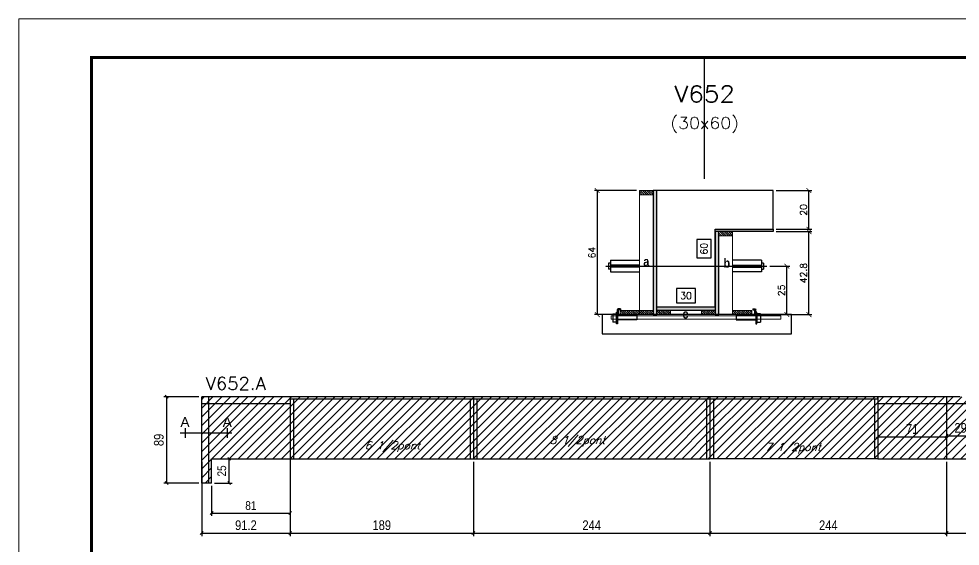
# Model space of a CAD drawing. Extents: x -20960 to -5926, y -2106 to 21915.
# Drawn here: x -10622 to -9651, y 7588 to 8132 of the extents above; entities that cross this region are included whole.
import ezdxf
from ezdxf.enums import TextEntityAlignment as Align

# ---------------------------------------------------------------- set-up
doc = ezdxf.new("R2010")
doc.units = 0
doc.linetypes.add('DASHED', pattern=[0.75, 0.5, -0.25])
doc.linetypes.add('HIDDEN', pattern=[0.375, 0.25, -0.125])
for name, color, linetype in [('barrote', 251, 'Continuous'), ('COTA', 241, 'Continuous'), ('Cota Seção (2x)', 4, 'Continuous'), ('detalhes', 4, 'Continuous'), ('Painéis', 200, 'Continuous'), ('presilha', 1, 'Continuous'), ('Reaproveitamento', 251, 'Continuous'), ('SARR_2.2x7', 40, 'Continuous'), ('SARR_3.5x7', 81, 'Continuous'), ('TENSOR', 3, 'Continuous'), ('texto', 7, 'Continuous'), ('Texto de Titulo', 7, 'Continuous'), ('Texto Qtd Sarr', 242, 'Continuous')]:
    doc.layers.add(name, color=color, linetype=linetype)
for name, color, linetype, lineweight in [('CONCRETO', 251, 'Continuous', 25), ('Folhas', 255, 'Continuous', 9), ('Hachura', 251, 'Continuous', 9), ('Madeira', 126, 'Continuous', 18), ('SARRAFO DE PRESSAO', 251, 'DASHED', 9), ('SCO-___-LAJ', 2, 'Continuous', 0), ('Texto Seção', 7, 'Continuous', 15)]:
    doc.layers.add(name, color=color, linetype=linetype, lineweight=lineweight)
doc.styles.add('ARIAL', font='arial.ttf')
doc.styles.add('COTA TECNICA', font='techl___.ttf', dxfattribs={"height": 10})
doc.styles.add('COTA TECNICA-50', font='techl___.ttf', dxfattribs={"height": 9})
doc.styles.add('REGUA-120', font='ROMANS.shx', dxfattribs={"height": 15})
doc.styles.add('Romans', font='romans.shx')
doc.styles.add('TECNICA', font='techb___.ttf', dxfattribs={"height": 10})
doc.dimstyles.new('COTA PAINEL-50', dxfattribs={"dimtxt": 9, "dimasz": 3, "dimexe": 3, "dimexo": 3, "dimgap": 3, "dimtad": 1, "dimdec": 1, "dimzin": 12, "dimdsep": 46, "dimtxsty": 'COTA TECNICA-50', "dimblk1": 'OBLIQUE', "dimblk2": 'OBLIQUE', "dimsah": 1, "dimcen": 0.9, "dimclrd": 4, "dimclre": 4, "dimclrt": 240, "dimadec": 1, "dimazin": 3, "dimtfac": 1, "dimtdec": 1, "dimtmove": 0, "dimatfit": 3, "dimfxl": 1, "dimtolj": 1, "dimtzin": 12, "dimarcsym": 0})
doc.dimstyles.new('Cota Seção (2x)', dxfattribs={"dimtxt": 7, "dimasz": 5, "dimexe": 3, "dimexo": 3, "dimgap": 2, "dimtad": 3, "dimdec": 1, "dimlfac": 0.5, "dimzin": 12, "dimdsep": 46, "dimtxsty": 'Romans', "dimblk": 'ARCHTICK', "dimcen": 0, "dimclrd": 4, "dimclre": 4, "dimclrt": 1, "dimadec": 1, "dimazin": 3, "dimtfac": 1, "dimtdec": 1, "dimtmove": 0, "dimatfit": 3, "dimldrblk": 'OBLIQUE', "dimfxl": 1, "dimtolj": 1, "dimtzin": 12, "dimarcsym": 0})
doc.dimstyles.new('Cota Seção interna', dxfattribs={"dimtxt": 7, "dimasz": 6, "dimexe": 0.18, "dimexo": 2, "dimgap": -4, "dimtad": 3, "dimdec": 1, "dimlfac": 0.5, "dimzin": 12, "dimdsep": 46, "dimtxsty": 'Romans', "dimblk": 'ARCHTICK', "dimcen": 0.09, "dimse1": 1, "dimse2": 1, "dimsd1": 1, "dimsd2": 1, "dimclrd": 180, "dimclre": 5, "dimclrt": 1, "dimadec": 0, "dimazin": 3, "dimtfac": 1, "dimtdec": 1, "dimtofl": 0, "dimtmove": 0, "dimatfit": 3, "dimldrblk": 'ARCHTICK', "dimfxl": 1, "dimtolj": 1, "dimtzin": 0, "dimarcsym": 0})
doc.dimstyles.new('PAINEL', dxfattribs={"dimtxt": 10, "dimasz": 3, "dimexe": 3, "dimexo": 3, "dimgap": 3, "dimtad": 1, "dimdec": 1, "dimzin": 12, "dimdsep": 46, "dimtxsty": 'COTA TECNICA', "dimblk1": 'OBLIQUE', "dimblk2": 'OBLIQUE', "dimsah": 1, "dimcen": 0.9, "dimclrd": 4, "dimclre": 4, "dimclrt": 240, "dimadec": 1, "dimazin": 3, "dimtfac": 1, "dimtdec": 1, "dimtmove": 0, "dimatfit": 3, "dimfxl": 1, "dimtolj": 1, "dimtzin": 12, "dimarcsym": 0})
pattern_1 = [(45, (6116.408, 8879.582), (-4.490128, 4.490128), [])]
pattern_2 = [(315, (12923.8861, -352.3202), (1.12253202, 1.12253202), [])]

# ---------------------------------------------------------------- blocks, each defined once
blk = doc.blocks.new('9999999999')
at = {"layer": 'Folhas'}
blk.add_lwpolyline([(98138.98, 34190.21), (99623.98, 34190.21), (99623.98, 35240.21), (98138.98, 35240.21)], close=True, dxfattribs=at)
at = {"layer": 'Folhas', "color": 30, "const_width": 3}
blk.add_lwpolyline([(98213.98, 34230.21), (99583.98, 34230.21), (99583.98, 35200.21), (98213.98, 35200.21)], close=True, dxfattribs=at)
blk = doc.blocks.new('_Oblique')
at = {"color": 0, "linetype": 'ByBlock', "lineweight": -2}
blk.add_line((-0.5, -0.5), (0.5, 0.5), dxfattribs=at)
blk = doc.blocks.new('*D1788')
at = {"layer": 'COTA', "color": 4, "linetype": 'ByBlock', "lineweight": -2, "transparency": 16777216}
for p, q in [((-9665.21, 7675.54), (-9665.21, 7598.91)), ((-9421.21, 7675.54), (-9421.21, 7598.91)), ((-9665.21, 7601.91), (-9421.21, 7601.91))]:
    blk.add_line(p, q, dxfattribs=at)
at = {"layer": 'Defpoints', "color": 0, "linetype": 'ByBlock', "transparency": 16777216}
for p in [(-9665.21, 7678.54), (-9421.21, 7678.54), (-9421.21, 7601.91)]:
    blk.add_point(p, dxfattribs=at)
at = {"layer": 'COTA', "color": 4, "linetype": 'ByBlock', "lineweight": -2, "transparency": 16777216, "xscale": 3, "yscale": 3, "zscale": 3, "rotation": 180}
blk.add_blockref('_Oblique', (-9665.21, 7601.91), dxfattribs=at)
at = {"layer": 'COTA', "color": 4, "linetype": 'ByBlock', "lineweight": -2, "transparency": 16777216, "xscale": 3, "yscale": 3, "zscale": 3}
blk.add_blockref('_Oblique', (-9421.21, 7601.91), dxfattribs=at)
at = {"layer": 'COTA', "color": 240, "linetype": 'ByBlock', "transparency": 16777216, "insert": (-9543.21, 7609.98), "char_height": 10, "attachment_point": 5, "style": 'COTA TECNICA'}
blk.add_mtext('\\A1;244', dxfattribs=at)
blk = doc.blocks.new('*D1811')
at = {"layer": 'COTA', "color": 4, "linetype": 'ByBlock', "lineweight": -2, "transparency": 16777216}
for p, q in [((-9909.21, 7675.54), (-9909.21, 7598.91)), ((-9665.21, 7675.54), (-9665.21, 7598.91)), ((-9909.21, 7601.91), (-9665.21, 7601.91))]:
    blk.add_line(p, q, dxfattribs=at)
at = {"layer": 'Defpoints', "color": 0, "linetype": 'ByBlock', "transparency": 16777216}
for p in [(-9909.21, 7678.54), (-9665.21, 7678.54), (-9665.21, 7601.91)]:
    blk.add_point(p, dxfattribs=at)
at = {"layer": 'COTA', "color": 4, "linetype": 'ByBlock', "lineweight": -2, "transparency": 16777216, "xscale": 3, "yscale": 3, "zscale": 3, "rotation": 180}
blk.add_blockref('_Oblique', (-9909.21, 7601.91), dxfattribs=at)
at = {"layer": 'COTA', "color": 4, "linetype": 'ByBlock', "lineweight": -2, "transparency": 16777216, "xscale": 3, "yscale": 3, "zscale": 3}
blk.add_blockref('_Oblique', (-9665.21, 7601.91), dxfattribs=at)
at = {"layer": 'COTA', "color": 240, "linetype": 'ByBlock', "transparency": 16777216, "insert": (-9787.21, 7609.98), "char_height": 10, "attachment_point": 5, "style": 'COTA TECNICA'}
blk.add_mtext('\\A1;244', dxfattribs=at)
blk = doc.blocks.new('*D1812')
at = {"layer": 'COTA', "color": 4, "linetype": 'ByBlock', "lineweight": -2, "transparency": 16777216}
for p, q in [((-9736.21, 7706.44), (-9736.21, 7698.22)), ((-9736.21, 7701.22), (-9665.21, 7701.22)), ((-9665.21, 7707.54), (-9665.21, 7698.22))]:
    blk.add_line(p, q, dxfattribs=at)
at = {"layer": 'Defpoints', "color": 0, "linetype": 'ByBlock', "transparency": 16777216}
for p in [(-9736.21, 7709.44), (-9665.21, 7710.54), (-9665.21, 7701.22)]:
    blk.add_point(p, dxfattribs=at)
at = {"layer": 'COTA', "color": 4, "linetype": 'ByBlock', "lineweight": -2, "transparency": 16777216, "xscale": 3, "yscale": 3, "zscale": 3, "rotation": 180}
blk.add_blockref('_Oblique', (-9736.21, 7701.22), dxfattribs=at)
at = {"layer": 'COTA', "color": 4, "linetype": 'ByBlock', "lineweight": -2, "transparency": 16777216, "xscale": 3, "yscale": 3, "zscale": 3}
blk.add_blockref('_Oblique', (-9665.21, 7701.22), dxfattribs=at)
at = {"layer": 'COTA', "color": 240, "linetype": 'ByBlock', "transparency": 16777216, "insert": (-9700.71, 7709.29), "char_height": 10, "attachment_point": 5, "style": 'COTA TECNICA'}
blk.add_mtext('\\A1;71', dxfattribs=at)
blk = doc.blocks.new('*D1813')
at = {"layer": 'COTA', "color": 4, "linetype": 'ByBlock', "lineweight": -2, "transparency": 16777216}
for p, q in [((-9665.21, 7707.54), (-9665.21, 7699.32)), ((-9665.21, 7702.32), (-9636.21, 7702.32)), ((-9636.21, 7707.54), (-9636.21, 7699.32))]:
    blk.add_line(p, q, dxfattribs=at)
at = {"layer": 'Defpoints', "color": 0, "linetype": 'ByBlock', "transparency": 16777216}
for p in [(-9665.21, 7710.54), (-9636.21, 7710.54), (-9636.21, 7702.32)]:
    blk.add_point(p, dxfattribs=at)
at = {"layer": 'COTA', "color": 4, "linetype": 'ByBlock', "lineweight": -2, "transparency": 16777216, "xscale": 3, "yscale": 3, "zscale": 3, "rotation": 180}
blk.add_blockref('_Oblique', (-9665.21, 7702.32), dxfattribs=at)
at = {"layer": 'COTA', "color": 4, "linetype": 'ByBlock', "lineweight": -2, "transparency": 16777216, "xscale": 3, "yscale": 3, "zscale": 3}
blk.add_blockref('_Oblique', (-9636.21, 7702.32), dxfattribs=at)
at = {"layer": 'COTA', "color": 240, "linetype": 'ByBlock', "transparency": 16777216, "insert": (-9650.71, 7710.4), "char_height": 10, "attachment_point": 5, "style": 'COTA TECNICA'}
blk.add_mtext('\\A1;29', dxfattribs=at)
blk = doc.blocks.new('_ArchTick')
at = {"color": 0, "linetype": 'ByBlock', "const_width": 0.15}
blk.add_lwpolyline([(-0.5, -0.5), (0.5, 0.5)], dxfattribs=at)
blk = doc.blocks.new('*D1789')
at = {"layer": 'COTA', "color": 4, "lineweight": -2, "transparency": 16777216}
for p, q in [((-9840.94, 7912.92), (-9804.22, 7912.92)), ((-9807.22, 7827.32), (-9807.22, 7912.92)), ((-9858.54, 7827.32), (-9804.22, 7827.32))]:
    blk.add_line(p, q, dxfattribs=at)
at = {"layer": 'Defpoints', "color": 0, "transparency": 16777216}
for p in [(-9843.94, 7912.92), (-9807.22, 7912.92), (-9861.54, 7827.32)]:
    blk.add_point(p, dxfattribs=at)
at = {"layer": 'COTA', "color": 4, "lineweight": -2, "transparency": 16777216, "xscale": 5, "yscale": 5, "zscale": 5}
for p, rotation in [((-9807.22, 7912.92), 90), ((-9807.22, 7827.32), 270)]:
    blk.add_blockref('_ArchTick', p, dxfattribs=dict(at, rotation=rotation))
at = {"layer": 'COTA', "color": 1, "transparency": 16777216, "insert": (-9812.72, 7870.12), "char_height": 7, "attachment_point": 5, "rotation": 90, "style": 'Romans'}
blk.add_mtext('\\A1;42.8', dxfattribs=at)
blk = doc.blocks.new('*D1790')
at = {"layer": 'COTA', "color": 4, "lineweight": -2, "transparency": 16777216}
for p, q in [((-9840.94, 7955.32), (-9804.22, 7955.32)), ((-9807.22, 7915.32), (-9807.22, 7955.32)), ((-9840.94, 7915.32), (-9804.22, 7915.32))]:
    blk.add_line(p, q, dxfattribs=at)
at = {"layer": 'Defpoints', "color": 0, "transparency": 16777216}
for p in [(-9843.94, 7955.32), (-9807.22, 7955.32), (-9843.94, 7915.32)]:
    blk.add_point(p, dxfattribs=at)
at = {"layer": 'COTA', "color": 4, "lineweight": -2, "transparency": 16777216, "xscale": 5, "yscale": 5, "zscale": 5}
for p, rotation in [((-9807.22, 7955.32), 90), ((-9807.22, 7915.32), 270)]:
    blk.add_blockref('_ArchTick', p, dxfattribs=dict(at, rotation=rotation))
at = {"layer": 'COTA', "color": 1, "transparency": 16777216, "insert": (-9812.72, 7935.32), "char_height": 7, "attachment_point": 5, "rotation": 90, "style": 'Romans'}
blk.add_mtext('\\A1;20', dxfattribs=at)
blk = doc.blocks.new('*D1791')
at = {"layer": 'Cota Seção (2x)', "color": 180, "lineweight": -2, "transparency": 16777216}
for p, q in [((-9907.94, 7904.82), (-9922.94, 7904.82)), ((-9922.94, 7904.82), (-9922.94, 7885.82)), ((-9907.94, 7885.82), (-9907.94, 7904.82)), ((-9922.94, 7885.82), (-9907.94, 7885.82))]:
    blk.add_line(p, q, dxfattribs=at)
at = {"layer": 'Defpoints', "color": 0, "transparency": 16777216}
for p in [(-9903.94, 7955.32), (-9903.94, 7955.32), (-9903.94, 7835.32)]:
    blk.add_point(p, dxfattribs=at)
at = {"layer": 'Cota Seção (2x)', "color": 1, "transparency": 16777216, "insert": (-9915.44, 7895.32), "char_height": 7, "attachment_point": 5, "rotation": 90, "style": 'Romans'}
blk.add_mtext('\\A1;60', dxfattribs=at)
blk = doc.blocks.new('PRESILHA METÁLICA 1')
at = {"layer": 'presilha'}
for p, q in [((6, 15.5), (7.5, 15.5)), ((6, -2.5), (6, 15.5)), ((7.5, 10.6), (7.5, 19.9)), ((7.5, 15.5), (7.5, -2.5)), ((12, 21), (8.6, 21)), ((9, 11.6), (9, 18.9)), ((12, 19.5), (9.6, 19.5)), ((12, 21), (12, 19.5)), ((0, 13), (6, 13)), ((0, 13), (0, 0)), ((6, 0), (0, 0)), ((6, 13), (6, 0)), ((37.5, 4.1), (7.5, 4.1)), ((37.5, 11), (9.6, 11)), ((37.5, 11), (37.5, 4.1)), ((7.5, -2.5), (6, -2.5))]:
    blk.add_line(p, q, dxfattribs=at)
for centre, radius, start, end in [((8.6, 19.9), 1.14, 90, 180), ((9.6, 18.9), 0.57, 90, 180), ((9.6, 11.6), 0.57, 180, 270)]:
    blk.add_arc(centre, radius, start, end, dxfattribs=at)
blk = doc.blocks.new('*D1792')
at = {"layer": 'Cota Seção (2x)', "color": 180, "lineweight": -2, "transparency": 16777216}
for p, q in [((-9924.27, 7854.32), (-9943.6, 7854.32)), ((-9943.6, 7854.32), (-9943.6, 7839.32)), ((-9924.27, 7839.32), (-9924.27, 7854.32)), ((-9943.6, 7839.32), (-9924.27, 7839.32))]:
    blk.add_line(p, q, dxfattribs=at)
at = {"layer": 'Defpoints', "color": 0, "transparency": 16777216}
for p in [(-9963.93, 7835.32), (-9903.94, 7835.32), (-9903.94, 7827.32)]:
    blk.add_point(p, dxfattribs=at)
at = {"layer": 'Cota Seção (2x)', "color": 1, "transparency": 16777216, "insert": (-9933.93, 7846.82), "char_height": 7, "attachment_point": 5, "style": 'Romans'}
blk.add_mtext('\\A1;30', dxfattribs=at)
blk = doc.blocks.new('*D1814')
at = {"layer": 'COTA', "color": 4, "lineweight": -2, "transparency": 16777216}
for p, q in [((-9984.93, 7955.32), (-10028.47, 7955.32)), ((-10025.47, 7955.32), (-10025.47, 7827.32)), ((-9984.93, 7827.32), (-10028.47, 7827.32))]:
    blk.add_line(p, q, dxfattribs=at)
at = {"layer": 'Defpoints', "color": 0, "transparency": 16777216}
for p in [(-9981.93, 7955.32), (-10025.47, 7827.32), (-9981.93, 7827.32)]:
    blk.add_point(p, dxfattribs=at)
at = {"layer": 'COTA', "color": 4, "lineweight": -2, "transparency": 16777216, "xscale": 5, "yscale": 5, "zscale": 5}
for p, rotation in [((-10025.47, 7955.32), 90), ((-10025.47, 7827.32), 270)]:
    blk.add_blockref('_ArchTick', p, dxfattribs=dict(at, rotation=rotation))
at = {"layer": 'COTA', "color": 1, "transparency": 16777216, "insert": (-10030.97, 7891.32), "char_height": 7, "attachment_point": 5, "rotation": 90, "style": 'Romans'}
blk.add_mtext('\\A1;64', dxfattribs=at)
blk = doc.blocks.new('*D1815')
at = {"layer": 'COTA', "color": 4, "lineweight": -2, "transparency": 16777216}
for p, q in [((-9847.63, 7877.37), (-9827, 7877.37)), ((-9830, 7827.32), (-9830, 7877.37)), ((-9862.94, 7827.32), (-9827, 7827.32))]:
    blk.add_line(p, q, dxfattribs=at)
at = {"layer": 'Defpoints', "color": 0, "transparency": 16777216}
for p in [(-9850.63, 7877.37), (-9830, 7877.37), (-9865.94, 7827.32)]:
    blk.add_point(p, dxfattribs=at)
at = {"layer": 'COTA', "color": 4, "lineweight": -2, "transparency": 16777216, "xscale": 5, "yscale": 5, "zscale": 5}
for p, rotation in [((-9830, 7877.37), 90), ((-9830, 7827.32), 270)]:
    blk.add_blockref('_ArchTick', p, dxfattribs=dict(at, rotation=rotation))
at = {"layer": 'COTA', "color": 1, "transparency": 16777216, "insert": (-9835.5, 7852.35), "char_height": 7, "attachment_point": 5, "rotation": 90, "style": 'Romans'}
blk.add_mtext('\\A1;25', dxfattribs=at)
blk = doc.blocks.new('titulo1')
at = {"layer": 'Defpoints', "color": 252, "linetype": 'HIDDEN', "ltscale": 2}
blk.add_line((0, 0), (0, 125), dxfattribs=at)
at = {"layer": 'Defpoints', "style": 'Romans', "oblique": 15}
blk.add_attdef('FOLHA', text='', height=10, dxfattribs=at).set_placement((0, 15.58), align=Align.MIDDLE_CENTER)
at = {"layer": 'Texto Qtd Sarr', "color": 3, "style": 'Romans', "oblique": 15}
for tag, height, p in [('TITULO', 17, (0, 71.45)), ('SEÇÃO', 12, (0, 41.55))]:
    blk.add_attdef(tag, text='', height=height, dxfattribs=at).set_placement(p, align=Align.MIDDLE_CENTER)
blk = doc.blocks.new('*D1793')
at = {"layer": 'COTA', "color": 4, "lineweight": -2, "ltscale": 25, "transparency": 16777216}
for p, q in [((-10433.41, 7675.54), (-10433.41, 7598.91)), ((-10342.21, 7675.54), (-10342.21, 7598.91)), ((-10433.41, 7601.91), (-10342.21, 7601.91))]:
    blk.add_line(p, q, dxfattribs=at)
at = {"layer": 'Defpoints', "color": 0, "ltscale": 25, "transparency": 16777216}
for p in [(-10433.41, 7678.54), (-10342.21, 7678.54), (-10342.21, 7601.91)]:
    blk.add_point(p, dxfattribs=at)
at = {"layer": 'COTA', "color": 4, "lineweight": -2, "ltscale": 25, "transparency": 16777216, "xscale": 3, "yscale": 3, "zscale": 3, "rotation": 180}
blk.add_blockref('_Oblique', (-10433.41, 7601.91), dxfattribs=at)
at = {"layer": 'COTA', "color": 4, "lineweight": -2, "ltscale": 25, "transparency": 16777216, "xscale": 3, "yscale": 3, "zscale": 3}
blk.add_blockref('_Oblique', (-10342.21, 7601.91), dxfattribs=at)
at = {"layer": 'COTA', "color": 240, "ltscale": 25, "transparency": 16777216, "insert": (-10387.81, 7609.99), "char_height": 10, "attachment_point": 5, "style": 'COTA TECNICA'}
blk.add_mtext('\\A1;91.2', dxfattribs=at)
blk = doc.blocks.new('*D1816')
at = {"layer": 'COTA', "color": 4, "lineweight": -2, "ltscale": 25, "transparency": 16777216}
for p, q in [((-10342.21, 7675.54), (-10342.21, 7598.91)), ((-10153.21, 7675.54), (-10153.21, 7598.91)), ((-10342.21, 7601.91), (-10153.21, 7601.91))]:
    blk.add_line(p, q, dxfattribs=at)
at = {"layer": 'Defpoints', "color": 0, "ltscale": 25, "transparency": 16777216}
for p in [(-10342.21, 7678.54), (-10153.21, 7678.54), (-10153.21, 7601.91)]:
    blk.add_point(p, dxfattribs=at)
at = {"layer": 'COTA', "color": 4, "lineweight": -2, "ltscale": 25, "transparency": 16777216, "xscale": 3, "yscale": 3, "zscale": 3, "rotation": 180}
blk.add_blockref('_Oblique', (-10342.21, 7601.91), dxfattribs=at)
at = {"layer": 'COTA', "color": 4, "lineweight": -2, "ltscale": 25, "transparency": 16777216, "xscale": 3, "yscale": 3, "zscale": 3}
blk.add_blockref('_Oblique', (-10153.21, 7601.91), dxfattribs=at)
at = {"layer": 'COTA', "color": 240, "ltscale": 25, "transparency": 16777216, "insert": (-10247.71, 7610.01), "char_height": 10, "attachment_point": 5, "style": 'COTA TECNICA'}
blk.add_mtext('\\A1;189', dxfattribs=at)
blk = doc.blocks.new('*D1817')
at = {"layer": 'COTA', "color": 4, "lineweight": -2, "ltscale": 25, "transparency": 16777216}
for p, q in [((-10153.21, 7675.54), (-10153.21, 7598.91)), ((-9909.21, 7675.54), (-9909.21, 7598.91)), ((-10153.21, 7601.91), (-9909.21, 7601.91))]:
    blk.add_line(p, q, dxfattribs=at)
at = {"layer": 'Defpoints', "color": 0, "ltscale": 25, "transparency": 16777216}
for p in [(-10153.21, 7678.54), (-9909.21, 7678.54), (-9909.21, 7601.91)]:
    blk.add_point(p, dxfattribs=at)
at = {"layer": 'COTA', "color": 4, "lineweight": -2, "ltscale": 25, "transparency": 16777216, "xscale": 3, "yscale": 3, "zscale": 3, "rotation": 180}
blk.add_blockref('_Oblique', (-10153.21, 7601.91), dxfattribs=at)
at = {"layer": 'COTA', "color": 4, "lineweight": -2, "ltscale": 25, "transparency": 16777216, "xscale": 3, "yscale": 3, "zscale": 3}
blk.add_blockref('_Oblique', (-9909.21, 7601.91), dxfattribs=at)
at = {"layer": 'COTA', "color": 240, "ltscale": 25, "transparency": 16777216, "insert": (-10031.21, 7609.98), "char_height": 10, "attachment_point": 5, "style": 'COTA TECNICA'}
blk.add_mtext('\\A1;244', dxfattribs=at)
blk = doc.blocks.new('*D1783')
at = {"layer": 'COTA', "color": 4, "lineweight": -2, "ltscale": 25, "transparency": 16777216}
for p, q in [((-10436.41, 7742.54), (-10472.48, 7742.54)), ((-10469.48, 7653.54), (-10469.48, 7742.54)), ((-10436.41, 7653.54), (-10472.48, 7653.54))]:
    blk.add_line(p, q, dxfattribs=at)
at = {"layer": 'Defpoints', "color": 0, "ltscale": 25, "transparency": 16777216}
for p in [(-10469.48, 7742.54), (-10433.41, 7742.54), (-10433.41, 7653.54)]:
    blk.add_point(p, dxfattribs=at)
at = {"layer": 'COTA', "color": 4, "lineweight": -2, "ltscale": 25, "transparency": 16777216, "xscale": 3, "yscale": 3, "zscale": 3}
for p, rotation in [((-10469.48, 7742.54), 90), ((-10469.48, 7653.54), 270)]:
    blk.add_blockref('_Oblique', p, dxfattribs=dict(at, rotation=rotation))
at = {"layer": 'COTA', "color": 240, "ltscale": 25, "transparency": 16777216, "insert": (-10477.58, 7698.04), "char_height": 10, "attachment_point": 5, "rotation": 90, "style": 'COTA TECNICA'}
blk.add_mtext('\\A1;89', dxfattribs=at)
blk = doc.blocks.new('*D1823')
at = {"layer": 'COTA', "color": 4, "lineweight": -2, "transparency": 16777216}
for p, q in [((-10420.21, 7678.54), (-10402.1, 7678.54)), ((-10405.1, 7653.54), (-10405.1, 7678.54)), ((-10420.21, 7653.54), (-10402.1, 7653.54))]:
    blk.add_line(p, q, dxfattribs=at)
at = {"layer": 'Defpoints', "color": 0, "transparency": 16777216}
for p in [(-10423.21, 7678.54), (-10405.1, 7678.54), (-10423.21, 7653.54)]:
    blk.add_point(p, dxfattribs=at)
at = {"layer": 'COTA', "color": 4, "lineweight": -2, "transparency": 16777216, "xscale": 3, "yscale": 3, "zscale": 3}
for p, rotation in [((-10405.1, 7678.54), 90), ((-10405.1, 7653.54), 270)]:
    blk.add_blockref('_Oblique', p, dxfattribs=dict(at, rotation=rotation))
at = {"layer": 'COTA', "color": 240, "transparency": 16777216, "insert": (-10412.69, 7666.04), "char_height": 9, "attachment_point": 5, "rotation": 90, "style": 'COTA TECNICA-50'}
blk.add_mtext('\\A1;25', dxfattribs=at)
blk = doc.blocks.new('*D1796')
at = {"layer": 'COTA', "color": 4, "lineweight": -2, "transparency": 16777216}
for p, q in [((-10342.21, 7675.54), (-10342.21, 7619.63)), ((-10423.21, 7650.54), (-10423.21, 7619.63)), ((-10423.21, 7622.63), (-10342.21, 7622.63))]:
    blk.add_line(p, q, dxfattribs=at)
at = {"layer": 'Defpoints', "color": 0, "transparency": 16777216}
for p in [(-10342.21, 7678.54), (-10423.21, 7653.54), (-10342.21, 7622.63)]:
    blk.add_point(p, dxfattribs=at)
at = {"layer": 'COTA', "color": 4, "lineweight": -2, "transparency": 16777216, "xscale": 3, "yscale": 3, "zscale": 3, "rotation": 180}
blk.add_blockref('_Oblique', (-10423.21, 7622.63), dxfattribs=at)
at = {"layer": 'COTA', "color": 4, "lineweight": -2, "transparency": 16777216, "xscale": 3, "yscale": 3, "zscale": 3}
blk.add_blockref('_Oblique', (-10342.21, 7622.63), dxfattribs=at)
at = {"layer": 'COTA', "color": 240, "transparency": 16777216, "insert": (-10382.71, 7630.22), "char_height": 9, "attachment_point": 5, "style": 'COTA TECNICA-50'}
blk.add_mtext('\\A1;81', dxfattribs=at)

msp = doc.modelspace()

# ---------------------------------------------------------------- hatches: boundary and pattern name
at = {"layer": 'Hachura'}
h = msp.add_hatch(dxfattribs=at)
h.set_pattern_fill('ANSI31', color=256, scale=0.5, angle=270, style=0)
h.set_pattern_definition(pattern_2)
h.paths.add_polyline_path([(-9981.93, 7950.92), (-9981.93, 7955.32), (-9967.93, 7955.32), (-9967.93, 7950.92)])
h = msp.add_hatch(color=256, dxfattribs=at)
h.dxf.hatch_style = 1
h.paths.add_polyline_path([(-9963.93, 7955.32), (-9967.93, 7955.32), (-9967.93, 7827.32), (-9963.93, 7827.32)])
h = msp.add_hatch(color=256, dxfattribs=at)
h.dxf.hatch_style = 1
h.paths.add_polyline_path([(-9903.94, 7912.92), (-9903.94, 7915.32), (-9843.94, 7915.32), (-9843.94, 7912.92)])
h = msp.add_hatch(color=256, dxfattribs=at)
h.dxf.hatch_style = 1
h.paths.add_polyline_path([(-9899.94, 7912.92), (-9903.94, 7912.92), (-9903.94, 7827.32), (-9899.94, 7827.32)])
h = msp.add_hatch(dxfattribs=at)
h.set_pattern_fill('ANSI31', color=256, scale=0.5, angle=270, style=0)
h.set_pattern_definition([(315, (13005.8851, -394.7202), (1.12253202, 1.12253202), [])])
h.paths.add_polyline_path([(-9899.94, 7908.52), (-9899.94, 7912.92), (-9885.94, 7912.92), (-9885.94, 7908.52)])
h = msp.add_hatch(color=256, dxfattribs=at)
h.dxf.hatch_style = 1
h.paths.add_polyline_path([(-9963.93, 7831.72), (-9963.93, 7835.32), (-9903.94, 7835.32), (-9903.94, 7831.72)])
h = msp.add_hatch(dxfattribs=at)
h.set_pattern_fill('ANSI31', color=256, scale=0.5, angle=270, style=0)
h.set_pattern_definition([(315, (12889.8861, -402.3202), (1.12253202, 1.12253202), [])])
h.paths.add_polyline_path([(-9981.93, 7827.32), (-9981.93, 7831.72), (-10001.93, 7831.72), (-10001.93, 7827.32)])
h = msp.add_hatch(dxfattribs=at)
h.set_pattern_fill('ANSI31', color=256, scale=0.5, angle=270, style=0)
h.set_pattern_definition(pattern_2)
h.paths.add_polyline_path([(-9981.93, 7831.72), (-9981.93, 7827.32), (-9967.93, 7827.32), (-9967.93, 7831.72)])
h = msp.add_hatch(dxfattribs=at)
h.set_pattern_fill('ANSI31', color=256, scale=0.5, angle=270, style=0)
h.set_pattern_definition([(315, (12992.6861, -402.3202), (1.12253202, 1.12253202), [])])
h.paths.add_polyline_path([(-9963.93, 7827.32), (-9963.93, 7831.72), (-9949.93, 7831.72), (-9949.93, 7827.32)])
h = msp.add_hatch(dxfattribs=at)
h.set_pattern_fill('ANSI31', color=256, scale=0.5, angle=270, style=0)
h.set_pattern_definition([(315, (13014.6851, -402.3202), (1.12253202, 1.12253202), [])])
h.paths.add_polyline_path([(-9903.94, 7827.32), (-9903.94, 7831.72), (-9917.94, 7831.72), (-9917.94, 7827.32)])
h = msp.add_hatch(dxfattribs=at)
h.set_pattern_fill('ANSI31', color=256, scale=0.5, angle=270, style=0)
h.set_pattern_definition([(315, (13005.8851, -402.3202), (1.12253202, 1.12253202), [])])
h.paths.add_polyline_path([(-9865.94, 7827.32), (-9865.94, 7831.72), (-9885.94, 7831.72), (-9885.94, 7827.32)])
at = {"layer": 'Reaproveitamento', "linetype": 'ByBlock'}
h = msp.add_hatch(dxfattribs=at)
h.set_pattern_fill('ANSI31', color=256, scale=2)
h.set_pattern_definition(pattern_1)
h.paths.add_polyline_path([(-10342.21, 7742.54), (-10433.41, 7742.54), (-10433.41, 7653.54), (-10423.21, 7653.54), (-10423.21, 7678.54), (-10342.21, 7678.54)])
h = msp.add_hatch(dxfattribs=at)
h.set_pattern_fill('ANSI31', color=256, scale=2)
h.set_pattern_definition(pattern_1)
h.paths.add_polyline_path([(-9909.21, 7742.54), (-10342.21, 7742.54), (-10342.21, 7678.54), (-9909.21, 7678.54)])
h = msp.add_hatch(dxfattribs=at)
h.set_pattern_fill('ANSI31', color=256, scale=2)
h.set_pattern_definition(pattern_1)
h.paths.add_polyline_path([(-9909.21, 7678.54), (-9736.22, 7678.54), (-9736.21, 7678.54), (-9665.21, 7678.54), (-9665.21, 7742.54), (-9909.21, 7742.54)])
h = msp.add_hatch(dxfattribs=at)
h.set_pattern_fill('ANSI31', color=256, scale=2)
h.set_pattern_definition(pattern_1)
h.paths.add_polyline_path([(-9421.21, 7742.54), (-9532.21, 7742.54), (-9651.21, 7742.54), (-9665.21, 7742.54), (-9665.21, 7678.54), (-9421.21, 7678.54)])
h.paths.add_polyline_path([(-9661.23, 7700.54), (-9639.45, 7700.54), (-9639.45, 7721.12), (-9661.23, 7721.12)], flags=24)
h.paths.add_polyline_path([(-9574.3, 7682.81), (-9506.68, 7682.81), (-9501.18, 7698.78), (-9568.8, 7698.78)], flags=24)

# ---------------------------------------------------------------- linework, layer by layer
at = {"ltscale": 3}
for p, q in [((-10011.93, 7883.37), (-10011.93, 7871.37)), ((-10011.93, 7883.37), (-9981.93, 7883.37)), ((-9855.94, 7883.37), (-9885.94, 7883.37)), ((-9855.94, 7883.37), (-9855.94, 7871.37)), ((-10013.93, 7880.37), (-10013.93, 7874.37)), ((-10011.93, 7880.37), (-10013.93, 7880.37)), ((-10011.93, 7874.37), (-10013.93, 7874.37)), ((-9981.93, 7878.37), (-10011.93, 7878.37)), ((-9981.93, 7876.37), (-10011.93, 7876.37)), ((-9885.94, 7878.37), (-9855.94, 7878.37)), ((-9885.94, 7876.37), (-9855.94, 7876.37)), ((-9853.94, 7880.37), (-9855.94, 7880.37)), ((-9855.94, 7874.37), (-9853.94, 7874.37)), ((-9853.94, 7880.37), (-9853.94, 7874.37)), ((-10011.93, 7871.37), (-9981.93, 7871.37)), ((-9855.94, 7871.37), (-9885.94, 7871.37))]:
    msp.add_line(p, q, dxfattribs=at)
at = {"layer": 'barrote'}
msp.add_lwpolyline([(-10020.3, 7807.32), (-9825.33, 7807.32), (-9825.33, 7827.32), (-10020.3, 7827.32)], close=True, dxfattribs=at)
at = {"layer": 'CONCRETO'}
msp.add_line((-9963.93, 7835.32), (-9963.93, 7955.32), dxfattribs=at)
msp.add_lwpolyline([(-9963.93, 7835.32), (-9903.94, 7835.32), (-9903.94, 7915.32), (-9843.94, 7915.32), (-9843.94, 7955.32), (-9903.94, 7955.32), (-9903.94, 7955.32), (-9963.93, 7955.32)], dxfattribs=at)
at = {"layer": 'detalhes'}
for p, q in [((-10450.46, 7710.04), (-10450.46, 7700.04)), ((-10407.26, 7710.04), (-10407.26, 7700.04)), ((-10402.26, 7705.04), (-10455.46, 7705.04))]:
    msp.add_line(p, q, dxfattribs=at)
at = {"layer": 'Madeira'}
for points in [[(-9981.93, 7950.92), (-9981.93, 7955.32), (-9967.93, 7955.32), (-9967.93, 7950.92)], [(-9981.93, 7955.32), (-9967.93, 7955.32), (-9967.93, 7827.32), (-9981.93, 7827.32)], [(-9899.94, 7908.52), (-9899.94, 7912.92), (-9885.94, 7912.92), (-9885.94, 7908.52)], [(-9899.94, 7912.92), (-9885.94, 7912.92), (-9885.94, 7827.32), (-9899.94, 7827.32)], [(-9981.93, 7827.32), (-9981.93, 7831.72), (-10001.93, 7831.72), (-10001.93, 7827.32)], [(-9981.93, 7831.72), (-9981.93, 7827.32), (-9967.93, 7827.32), (-9967.93, 7831.72)], [(-9963.93, 7827.32), (-9963.93, 7831.72), (-9949.93, 7831.72), (-9949.93, 7827.32)], [(-9903.94, 7827.32), (-9903.94, 7831.72), (-9917.94, 7831.72), (-9917.94, 7827.32)], [(-9865.94, 7827.32), (-9865.94, 7831.72), (-9885.94, 7831.72), (-9885.94, 7827.32)]]:
    msp.add_lwpolyline(points, close=True, dxfattribs=at)
at = {"layer": 'Painéis', "linetype": 'ByBlock'}
for p, q in [((-10433.41, 7653.54), (-10433.41, 7742.54)), ((-10342.21, 7742.54), (-10342.21, 7635.54)), ((-10234.21, 7742.54), (-10234.21, 7742.54)), ((-10153.21, 7742.54), (-10153.21, 7678.54)), ((-9909.21, 7742.54), (-9909.21, 7678.54)), ((-9909.21, 7742.54), (-9909.21, 7678.54)), ((-9665.21, 7742.54), (-9665.21, 7678.54)), ((-10423.21, 7653.54), (-10423.21, 7678.54)), ((-10423.21, 7678.54), (-9909.21, 7678.54)), ((-9736.22, 7678.54), (-9909.21, 7678.54)), ((-9736.21, 7678.54), (-9736.22, 7678.54)), ((-9736.21, 7678.54), (-9421.21, 7678.54)), ((-10423.21, 7653.54), (-10433.41, 7653.54))]:
    msp.add_line(p, q, dxfattribs=at)
at = {"layer": 'Painéis'}
for points in [[(-9963.93, 7955.32), (-9967.93, 7955.32), (-9967.93, 7827.32), (-9963.93, 7827.32)], [(-9903.94, 7912.92), (-9903.94, 7915.32), (-9843.94, 7915.32), (-9843.94, 7912.92)], [(-9899.94, 7912.92), (-9903.94, 7912.92), (-9903.94, 7827.32), (-9899.94, 7827.32)], [(-9963.93, 7831.72), (-9963.93, 7835.32), (-9903.94, 7835.32), (-9903.94, 7831.72)]]:
    msp.add_lwpolyline(points, close=True, dxfattribs=at)
at = {"layer": 'Painéis', "linetype": 'ByBlock'}
for points in [[(-9909.21, 7742.54), (-10433.41, 7742.54)], [(-9651.21, 7742.54), (-9840.21, 7742.54), (-9840.21, 7742.54), (-9909.21, 7742.54)]]:
    msp.add_lwpolyline(points, dxfattribs=at)
at = {"layer": 'SARR_2.2x7', "linetype": 'Continuous', "ltscale": 50}
for p, q in [((-10426.41, 7742.54), (-10426.41, 7653.54)), ((-10342.21, 7740.34), (-10153.21, 7740.34)), ((-10153.21, 7740.34), (-9909.21, 7740.34)), ((-9909.21, 7740.34), (-9736.21, 7740.34)), ((-9736.21, 7740.34), (-9736.21, 7742.54)), ((-10433.41, 7735.54), (-10342.21, 7735.54)), ((-9736.21, 7735.54), (-9665.21, 7735.54)), ((-9665.21, 7735.54), (-9636.21, 7735.54))]:
    msp.add_line(p, q, dxfattribs=at)
at = {"layer": 'SARR_3.5x7'}
for p, q in [((-10338.71, 7740.34), (-10338.71, 7678.54)), ((-10156.71, 7740.34), (-10156.71, 7678.54)), ((-10149.71, 7740.34), (-10149.71, 7678.54)), ((-9912.71, 7740.34), (-9912.71, 7678.54)), ((-9905.75, 7740.34), (-9905.75, 7678.54)), ((-9739.71, 7740.34), (-9739.71, 7678.54)), ((-9736.21, 7740.34), (-9736.22, 7678.54)), ((-9736.21, 7742.54), (-9736.21, 7678.54))]:
    msp.add_line(p, q, dxfattribs=at)
at = {"layer": 'SCO-___-LAJ', "color": 1}
msp.add_lwpolyline([(-10011.3, 7825.99), (-9835.99, 7825.99), (-9835.99, 7822.79), (-10011.3, 7822.79)], close=True, dxfattribs=at)
at = {"layer": 'TENSOR', "linetype": 'HIDDEN', "ltscale": 0.5}
msp.add_line((-10016.93, 7877.37), (-9850.63, 7877.37), dxfattribs=at)

# ---------------------------------------------------------------- block references
at = {"layer": 'presilha', "yscale": 0.6666666666666666, "zscale": 0.6666666666666666}
for p, xscale in [((-10009.51, 7819.36), 0.6666666666666666), ((-9857.07, 7819.36), -0.6666666666666666)]:
    msp.add_blockref('PRESILHA METÁLICA 1', p, dxfattribs=dict(at, xscale=xscale))
at = {"layer": 'SARRAFO DE PRESSAO', "color": 6, "linetype": 'ByBlock'}
msp.add_blockref('9999999999', (-108760.98, -27107.72), dxfattribs=at)
at = {"layer": 'Texto Seção'}
ref = msp.add_blockref('titulo1', (-9914.72, 7967.49), dxfattribs=at)
ref.add_attrib('TITULO', 'V652', dxfattribs={"layer": 'Texto de Titulo', "color": 7, "height": 17, "style": 'Romans', "width": 1.1}).set_placement((-9914.72, 8054.99), align=Align.MIDDLE_CENTER)
ref.add_attrib('SEÇÃO', '(30x60)', dxfattribs={"layer": 'Texto de Titulo', "color": 7, "height": 12, "style": 'Romans', "width": 1.1}).set_placement((-9914.72, 8024.99), align=Align.MIDDLE_CENTER)

# ---------------------------------------------------------------- texts
at = {"layer": 'detalhes', "style": 'TECNICA'}
for s, p in [('a', (-9977.99, 7877.35)), ('b', (-9895.22, 7875.73)), ('c', (-9937.56, 7823.27))]:
    msp.add_text(s, height=9.6, dxfattribs=at).set_placement(p)
at = {"layer": 'detalhes', "color": 0, "linetype": 'Continuous', "style": 'ARIAL'}
for p in [(-10450.65, 7716.45), (-10407.06, 7716.45)]:
    msp.add_text('A', height=10.22, dxfattribs=at).set_placement(p, align=Align.MIDDLE_CENTER)
at = {"layer": 'texto', "color": 2, "char_height": 8, "attachment_point": 5, "style": 'Romans'}
for s, insert in [('{\\Q19;\\C256;8 1/2pont}', (-10045.87, 7696.53)), ('{\\Q19;\\C256;6 1/2pont}', (-10236.78, 7691.07)), ('{\\Q19;\\C256;7 1/2pont}', (-9823.53, 7689.3))]:
    msp.add_mtext(s, dxfattribs=dict(at, insert=insert))
at = {"layer": 'Texto Seção', "style": 'REGUA-120', "width": 1.05}
msp.add_text('V652.A', height=13, dxfattribs=at).set_placement((-10429.3, 7749.8))

# ---------------------------------------------------------------- dimensions: what is measured, and where the dimension line sits
at = {"layer": 'COTA'}
for base, p1, p2, dimstyle, picture, middle in [((-10025.47, 7827.32), (-9981.93, 7955.32), (-9981.93, 7827.32), 'Cota Seção (2x)', '*D1814', (-10030.97, 7891.32)), ((-9807.22, 7955.32), (-9843.94, 7915.32), (-9843.94, 7955.32), 'Cota Seção (2x)', '*D1790', (-9812.72, 7935.32)), ((-9807.22, 7912.92), (-9861.54, 7827.32), (-9843.94, 7912.92), 'Cota Seção (2x)', '*D1789', (-9812.72, 7870.12)), ((-9830, 7877.37), (-9865.94, 7827.32), (-9850.63, 7877.37), 'Cota Seção (2x)', '*D1815', (-9835.5, 7852.35)), ((-10405.1, 7678.54), (-10423.21, 7653.54), (-10423.21, 7678.54), 'COTA PAINEL-50', '*D1823', (-10412.69, 7666.04))]:
    dim = msp.add_linear_dim(base=base, p1=p1, p2=p2, angle=90, dimstyle=dimstyle, dxfattribs=at)
    dim.commit()
    dim.dimension.update_dxf_attribs({"geometry": picture, "text_midpoint": middle})
at = {"layer": 'COTA', "ltscale": 25}
dim = msp.add_linear_dim(base=(-10469.48, 7742.54), p1=(-10433.41, 7653.54), p2=(-10433.41, 7742.54), angle=90, dimstyle='PAINEL', dxfattribs=at)
dim.commit()
dim.dimension.update_dxf_attribs({"geometry": '*D1783', "text_midpoint": (-10477.58, 7698.04)})
at = {"layer": 'COTA', "linetype": 'ByBlock'}
for base, p1, p2, picture, middle in [((-9665.21, 7701.22), (-9736.21, 7709.44), (-9665.21, 7710.54), '*D1812', (-9700.71, 7709.29)), ((-9665.21, 7601.91), (-9909.21, 7678.54), (-9665.21, 7678.54), '*D1811', (-9787.21, 7609.98))]:
    dim = msp.add_linear_dim(base=base, p1=p1, p2=p2, dimstyle='PAINEL', dxfattribs=at)
    dim.commit()
    dim.dimension.update_dxf_attribs({"geometry": picture, "text_midpoint": middle})
dim = msp.add_linear_dim(base=(-9636.21, 7702.32), p1=(-9665.21, 7710.54), p2=(-9636.21, 7710.54), dimstyle='PAINEL', override={"dimtmove": 1}, dxfattribs=at)
dim.commit()
dim.dimension.update_dxf_attribs({"geometry": '*D1813', "text_midpoint": (-9650.71, 7710.4)})
at = {"layer": 'COTA', "ltscale": 25}
for base, p1, p2, picture, middle in [((-10342.21, 7601.91), (-10433.41, 7678.54), (-10342.21, 7678.54), '*D1793', (-10387.81, 7609.99)), ((-10153.21, 7601.91), (-10342.21, 7678.54), (-10153.21, 7678.54), '*D1816', (-10247.71, 7610.01)), ((-9909.21, 7601.91), (-10153.21, 7678.54), (-9909.21, 7678.54), '*D1817', (-10031.21, 7609.98))]:
    dim = msp.add_linear_dim(base=base, p1=p1, p2=p2, dimstyle='PAINEL', dxfattribs=at)
    dim.commit()
    dim.dimension.update_dxf_attribs({"geometry": picture, "text_midpoint": middle})
at = {"layer": 'COTA'}
dim = msp.add_linear_dim(base=(-10342.21, 7622.63), p1=(-10423.21, 7653.54), p2=(-10342.21, 7678.54), dimstyle='COTA PAINEL-50', dxfattribs=at)
dim.commit()
dim.dimension.update_dxf_attribs({"geometry": '*D1796', "text_midpoint": (-10382.71, 7630.22)})
at = {"layer": 'COTA', "linetype": 'ByBlock'}
dim = msp.add_linear_dim(base=(-9421.21, 7601.91), p1=(-9665.21, 7678.54), p2=(-9421.21, 7678.54), dimstyle='PAINEL', dxfattribs=at)
dim.commit()
dim.dimension.update_dxf_attribs({"geometry": '*D1788', "text_midpoint": (-9543.21, 7601.91), "dimtype": 160})
at = {"layer": 'Cota Seção (2x)'}
dim = msp.add_linear_dim(base=(-9903.94, 7955.32), p1=(-9903.94, 7835.32), p2=(-9903.94, 7955.32), angle=90, dimstyle='Cota Seção interna', dxfattribs=at)
dim.commit()
dim.dimension.update_dxf_attribs({"geometry": '*D1791', "text_midpoint": (-9915.44, 7895.32)})
dim = msp.add_linear_dim(base=(-9903.94, 7835.32), p1=(-9963.93, 7835.32), p2=(-9903.94, 7827.32), dimstyle='Cota Seção interna', dxfattribs=at)
dim.commit()
dim.dimension.update_dxf_attribs({"geometry": '*D1792', "text_midpoint": (-9933.93, 7835.32), "dimtype": 160})

doc.saveas('drawing.dxf')
